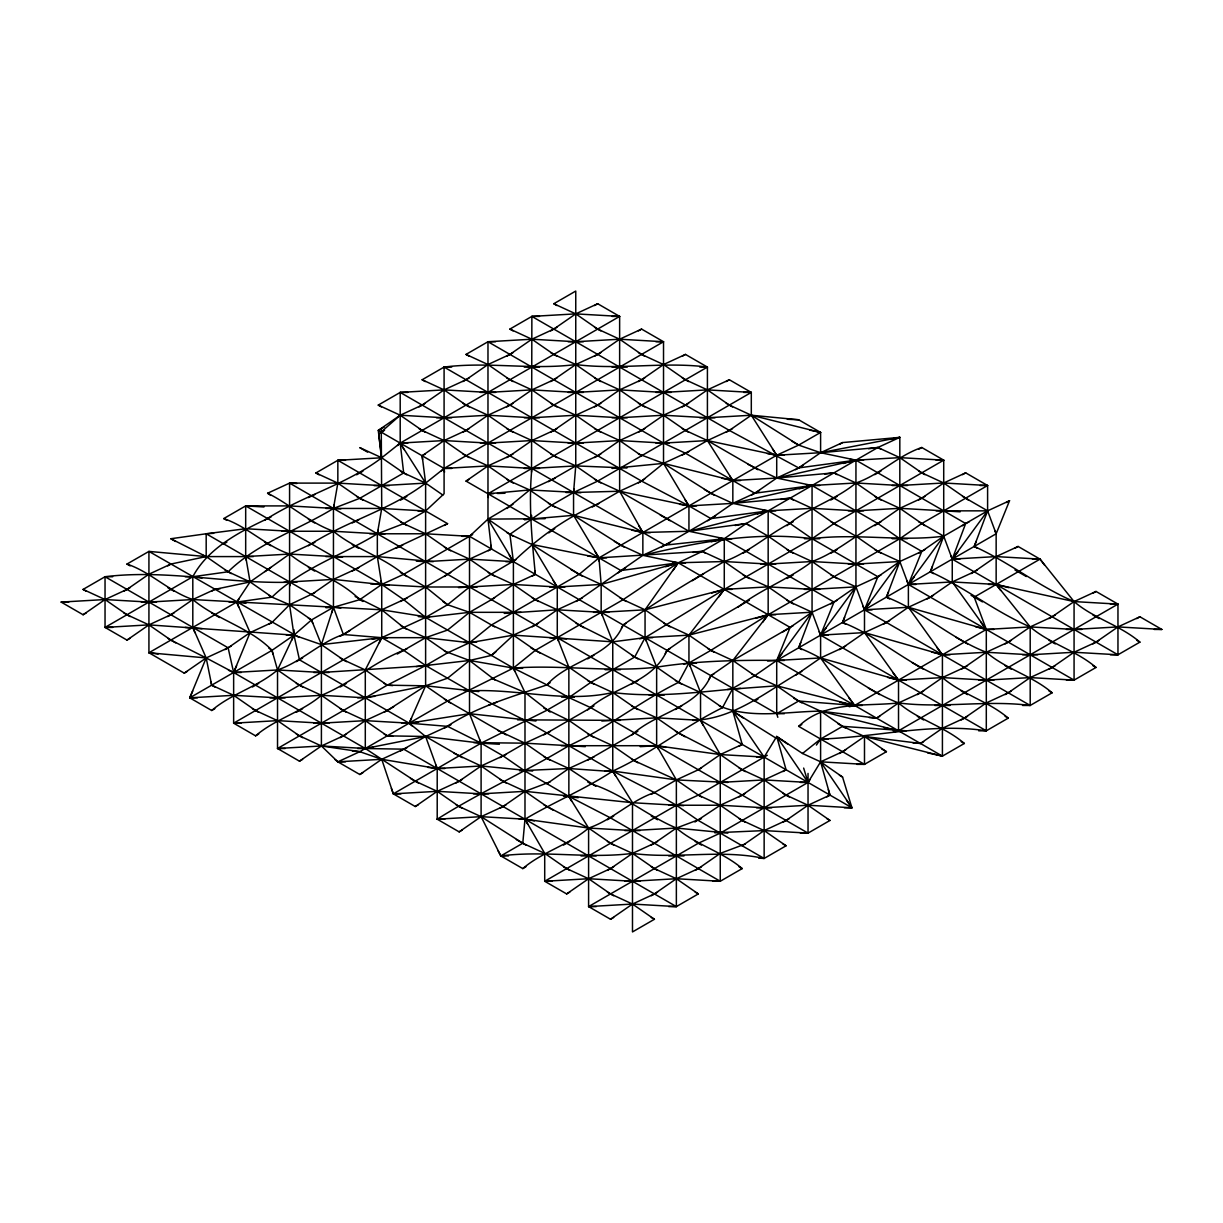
<?xml version="1.0" encoding="UTF-8"?>
<svg xmlns="http://www.w3.org/2000/svg" width="1223" height="1223" viewBox="0 0 1223 1223"><rect width="100%" height="100%" fill="white"/><g stroke="black" fill="none" stroke-linecap="round" stroke-linejoin="round"><path stroke-width="1.5" d="M602.45 615.888L601.166 612.326L601.166 584.456L598.98 557.856L573.556 515.311L573.556 492.502L575.758 465.902L575.758 291.059L553.805 303.732L556.939 305.551M531.531 472.139L531.867 316.405L575.758 313.868L619.633 316.405L619.633 491.233L642.855 532.509L642.855 555.318L579.228 599.667L557.275 609.803L535.338 624.999L513.4 635.134L469.51 642.732L464.021 642.427M514.837 671.442L513.4 668.079L513.4 561.663L509.915 534.313L551.619 505.175L573.556 492.502L573.893 488.803M226.867 520.386L223.733 518.583L245.685 505.909L381.729 584.456L403.682 599.667L425.619 617.401L513.4 668.079L524.988 692.508L524.988 819.196L522.771 843.243L500.819 855.917L498.128 850.918M626.956 468.012L575.758 465.902L531.867 468.44C528.458 503.586 531.898 539.236 535.338 574.321L532.204 576.14M331.815 612.708L333.451 607.265L333.451 508.447L337.838 483.1L337.838 460.307L381.729 457.769L400.196 443.093L619.633 316.405L597.695 303.732L575.758 313.868L553.805 329.079L531.867 339.214L509.915 354.41L487.977 364.546L466.039 379.757L444.087 389.877L422.149 405.088L400.196 415.224L378.259 430.42L381.729 457.769L403.682 472.965L425.619 483.1L442.864 495.055M379.39 642.641L381.729 637.672L381.729 584.456L377.341 556.587L377.341 533.778L381.729 508.447L381.255 428.692M185.177 576.736L192.806 576.736L228.12 571.783C257.885 542.691 298.58 529.88 333.451 508.447L334.139 504.931M229.068 602.083L236.696 602.083L272.01 597.13C301.76 568.022 342.471 555.227 377.341 533.778L378.014 530.278M472.659 534.497L403.682 574.321L381.729 584.456L359.791 599.667L333.451 607.265L321.404 644.628L321.404 745.969L337.838 761.822L359.791 774.495L362.925 772.691M978.675 730.804L986.304 730.804L986.304 629.448L952.258 581.919L952.258 559.125L965.666 523.52L969.044 521.961M777.813 717.305L776.712 713.682L776.712 660.481L790.119 627.399L812.057 612.203L833.994 602.068L855.947 586.857L877.885 576.721L899.822 561.525L921.775 551.39L943.713 536.178L987.603 510.847L1009.541 500.711L996.149 533.778L996.149 584.456L1000.689 590.464M800.775 642.579L798.665 647.808L801.799 649.612M862.276 705.457L854.632 705.457L820.602 657.943L820.602 635.134L833.994 602.068L724.276 538.716L688.946 531.256L642.855 532.509L631.924 530.201M844.665 617.248L842.555 622.461L845.689 624.28M893.157 732.103L898.523 730.804L898.523 680.126L864.493 632.597L864.493 609.803L877.885 576.721L812.057 538.716L790.119 523.52L768.166 510.847L732.837 503.372L710.884 493.236L663.523 463.364L638.452 453.947M888.555 591.901L886.43 597.13L889.564 598.934M927.569 752.879L942.413 756.135L942.413 654.779L908.383 607.265L908.383 584.456L921.775 551.39L899.822 538.716L877.885 523.52L812.057 485.516L776.712 478.04L748.002 464.358M932.43 566.57L930.321 571.783L933.455 573.602M976.321 541.223L974.211 546.452L977.345 548.256M258.71 734.029L255.576 735.849L233.639 723.175L233.639 672.497L250.073 632.597L272.01 622.461L289.576 604.728L314.647 592.788M192.73 691.041L189.748 697.829L211.686 710.502L214.82 708.698M211.686 710.502C231.606 693.426 257.61 687.036 277.529 669.959C301.577 661.826 319.31 642.625 343.357 634.492L381.729 637.672L403.682 650.346L425.619 665.541L491.447 703.546L524.988 720.378L612.754 771.056L632.49 802.716L632.49 931.941L654.427 919.268L632.49 904.057L610.537 893.921L588.599 878.726L566.646 868.59L544.709 853.379L522.771 843.243L481.098 816.658L459.145 806.523L437.207 791.327L415.27 781.191L365.295 748.507L233.639 672.497L236.62 665.709M291.716 640.225L293.963 635.134L293.963 629.707M411.539 718.191L409.185 723.175L401.557 723.175M516.228 559.4L469.51 586.994L447.557 604.728L425.619 617.401L381.729 637.672L365.295 669.959L365.295 748.507L403.682 749.164L676.365 906.595L698.318 893.921L676.365 878.726L654.427 868.59L632.49 853.379L610.537 843.243L588.599 828.047L546.926 806.523L524.988 791.327L503.035 781.191L481.098 765.98L454.115 753.322M621.391 628.225L623.119 624.999C655.666 602.052 689.787 581.414 724.276 561.525C749.592 552.368 769.206 533.381 793.253 521.701M786.97 525.691C807.761 507.606 834.896 500.604 855.947 482.978C879.994 474.83 897.728 455.644 921.775 447.496L943.713 460.169L943.713 536.178L930.321 571.783C965.069 587.376 994.941 611.79 1030.194 626.91C1050.098 643.986 1076.118 650.376 1096.022 667.452L1074.069 680.126L908.383 584.456L899.822 561.525L899.822 437.36L877.885 447.496L746.229 523.52L724.276 538.716L702.338 551.39L678.199 562.794L645.056 609.803L645.056 637.672L634.706 657.026L590.816 682.373L568.863 697.569L546.926 710.242L481.098 743.171L393.317 793.849L391.391 788.514M665.266 653.571L666.994 650.346L688.946 635.134L749.363 600.248M707.75 520.753L732.837 503.372L754.774 493.236L776.712 478.04L798.665 467.905L855.947 460.169L899.822 457.631L943.713 460.169L833.994 523.52L812.057 538.716L724.276 589.394L688.946 635.134L688.946 663.004L678.582 682.373C640.516 701.024 607.342 728.235 568.863 745.709C525.783 771.744 479.813 792.229 437.207 819.196L437.207 768.518L425.619 736.491L409.185 723.175L299.467 659.824L293.963 635.134L289.576 604.728L289.576 483.1L337.838 483.1L381.729 485.638L425.619 483.1L444.087 468.44L663.523 341.737L663.523 463.364L688.946 505.909L710.884 518.583L768.166 510.847L812.057 508.309L855.947 510.847L899.822 508.309L960.177 511.795M709.157 678.903L710.884 675.677L732.837 660.481L793.253 625.595M519.255 819.196L524.988 819.196C553.698 802.105 584.732 789.462 612.754 771.056C651.232 753.582 684.391 726.37 722.472 707.704L732.837 688.35L754.774 675.677L776.712 660.481L996.149 533.778L987.603 510.847L987.603 485.516L965.666 472.842L943.713 482.978L921.775 498.174L899.822 508.309L874.751 525.691M758.657 858.133L764.146 858.454L764.146 757.098L776.712 736.491L802.517 753.475L820.602 761.822L842.555 777.033L851.927 807.776L844.283 807.776M476.817 641.892L469.51 642.732L425.619 637.672L381.729 637.672L233.639 723.175L277.529 720.637L321.404 723.175L365.295 720.637L409.185 723.175L447.557 726.355L481.098 743.171L503.035 755.845L524.988 771.056L568.863 796.387L588.599 828.047L588.599 906.595L698.318 843.243L720.255 833.123L808.036 782.445L820.602 761.822L820.602 711.144L798.665 701.008L776.712 685.813L754.774 675.677L732.837 660.481L710.884 650.346L688.946 635.134L666.994 624.999L645.056 609.803L623.119 599.667L601.166 584.456L579.228 574.321L531.867 544.449L509.915 534.313L487.977 519.102L487.977 341.737L531.867 339.214L575.758 341.737L619.633 339.214L663.523 341.737L641.586 329.079L619.633 339.214L597.695 354.41L575.758 364.546L553.805 379.757L531.867 389.877L509.915 405.088L487.977 415.224L466.039 430.42L444.087 440.555L422.149 455.766L422.577 459.496M271.002 517.023C241.848 530.553 208.414 547.231 192.806 576.736L105.04 627.414L105.04 576.736C169.233 568.802 232.966 585.251 297.204 581.919M673.017 570.529L678.199 562.794L724.276 561.525L768.166 564.063L812.057 561.525L855.947 564.063L899.822 561.525L886.43 597.13C922.188 610.934 950.546 638.452 986.304 652.256C1006.208 669.333 1032.227 675.707 1052.132 692.799L1030.194 705.457L1022.55 705.457M816.414 745.052L820.602 739.028L842.555 726.355L906.167 730.804M800.392 782.445L808.036 782.445L810.13 779.433M718.757 596.931L724.276 589.394L724.276 538.716L718.696 537.937M762.648 622.278L768.166 614.726L899.822 538.716L921.775 523.52L987.603 485.516L943.713 482.978L899.822 485.516L855.947 482.978L812.057 485.516L754.774 493.236L685.461 453.229L663.523 443.093L487.977 341.737L466.039 354.41L469.173 356.214M587.789 556.037L598.98 557.856L702.338 551.39L724.276 561.525L746.229 576.721L768.166 586.857L790.119 602.068L812.057 612.203L798.665 647.808C834.422 661.597 862.765 689.13 898.523 702.935C918.427 720.011 944.446 726.386 964.351 743.462L942.413 756.135L776.712 660.481L812.057 612.203L812.057 485.516L806.477 484.736M679.575 504.273L688.946 505.909L732.837 503.372L732.837 480.578L707.414 440.555L707.414 367.083C663.523 361.412 619.633 370.217 575.758 364.546C531.867 370.217 487.977 361.412 444.087 367.083L422.149 379.757L444.087 389.877L466.039 405.088L487.977 415.224L509.915 430.42L531.867 440.555L553.805 455.766L575.758 465.902L597.695 481.098L619.633 491.233L688.946 531.256L746.229 523.52L768.166 536.178L790.119 551.39L812.057 561.525L833.994 576.721L855.947 586.857L842.555 622.461C878.297 636.266 906.656 663.783 942.413 677.588C962.318 694.664 988.337 701.054 1008.241 718.13L986.304 730.804L820.602 635.134L855.947 586.857L855.947 460.169L820.602 452.709L798.665 445.096L792.122 441.335M906.946 581.063L908.383 584.456L952.258 581.919L996.149 584.456L1030.194 626.91L1030.194 705.457L864.493 609.803L899.822 561.525L877.885 551.39L855.947 536.178L830.86 521.701M916.012 584.456L908.383 584.456L943.713 536.178L918.641 521.701M936.084 510.847L987.603 510.847L974.211 546.452C1008.96 562.045 1038.816 586.459 1074.069 601.578C1093.989 618.655 1119.993 625.045 1139.912 642.121L1117.96 654.779L952.258 559.125L987.603 510.847L962.532 496.37M238.928 599.148L236.696 602.083L148.931 652.761L148.931 551.405L206.183 556.587L253.314 556.587M762.586 510.067L768.166 510.847L768.166 614.726L732.837 660.481L732.837 711.144L742.208 744.425L739.074 746.244M776.712 660.481L782.414 653.097M819.181 631.741L820.602 635.134L826.305 627.751M863.071 606.394L864.493 609.803L870.195 602.419M908.383 584.456L914.085 577.088M950.837 555.716L952.258 559.125L957.961 551.741M381.515 458.442L378.733 434.165L400.196 415.224L444.087 417.762L487.977 415.224L531.867 417.762L575.758 415.224L619.633 417.762L663.523 415.224L707.414 417.762L751.304 415.224L798.665 419.764L820.602 432.438L820.602 452.709L798.665 467.905L729.351 430.42L531.867 316.405L509.915 329.079L513.049 330.883M397.567 445.554L400.196 443.093L444.087 440.555L487.977 443.093L531.867 440.555L575.758 443.093L619.633 440.555L663.523 443.093L707.414 440.555L776.712 455.231L784.356 455.231M441.457 470.886L444.087 468.44L487.977 465.902L531.867 468.44M512.957 504.289L487.977 519.102L469.51 536.316L461.881 536.316M505.756 561.663L513.4 561.663C538.334 537.738 566.952 516.901 598.949 503.54M416.187 666.627L469.51 660.481L491.447 655.406L513.4 635.134L612.754 641.83L645.056 637.672L688.946 635.134L768.166 614.726L812.057 612.203L820.602 635.134L828.231 635.134M264.932 571.6L289.576 554.05L314.892 542.355M548.791 532.861L554.753 528.703M618.089 572.884L625.626 567.808M553.805 303.732L575.758 313.868L597.695 329.079L619.633 339.214L641.586 354.41L663.523 364.546L685.461 379.757L707.414 389.877L729.351 405.088L751.304 415.224L820.602 432.438L798.665 445.096L776.712 455.231L598.98 557.856L579.228 574.321L491.447 624.999L469.51 642.732L447.557 652.868L425.619 665.541L387.248 685.17L277.529 748.507L277.529 669.959L272.01 650.346C249.599 627.261 217.144 620.015 192.806 599.545C168.759 591.397 151.025 572.211 126.978 564.063L148.931 551.405L299.1 637.397M491.447 655.406L495.835 651.859M335.102 759.605L337.838 761.822L359.791 751.686L447.557 701.008L513.4 668.079L535.338 650.346L623.119 599.667L678.199 562.794L685.568 562.993M444.423 728.159C475.487 706.894 511.764 696.927 546.926 684.895C568.771 659.961 609.589 657.852 623.119 624.999L626.252 623.195M802.517 753.475L820.602 739.028C876.004 737.438 930.642 722.457 986.304 730.804M381.729 432.438L384.572 430.175M472.353 534.054L469.51 536.316L425.619 533.778L369.713 533.778M507.01 508.508L529.666 489.964L555.059 478.208M429.441 617.401L381.729 609.803L192.806 599.545L148.931 602.083L105.04 599.545L61.15 602.083L83.088 614.741L105.04 599.545L126.978 589.41L148.931 574.199L170.868 564.063L206.183 556.587L228.12 571.783L250.073 581.919L272.01 597.13L289.576 604.728L311.513 619.939L321.404 644.628L343.357 659.824L365.295 669.959L387.248 685.17L392.721 685.614M387.217 637.993L381.729 637.672L321.404 644.628L293.963 635.134L148.931 624.877L105.04 627.414L126.978 640.088L148.931 624.877L170.868 614.741L192.806 599.545L214.759 589.41L250.073 581.919L270.757 567.441M241.267 672.497L233.639 672.497L206.183 657.943L148.931 652.761L184.245 673.139L206.183 657.943L228.12 647.808L250.073 632.597L236.696 602.083L250.073 581.919L245.685 556.587L245.685 505.909L289.576 505.909L340.881 508.829M782.154 632.352L790.119 627.399L678.199 562.794L620.917 570.529L466.039 481.098L487.977 465.902L509.915 455.766L531.867 440.555L553.805 430.42L575.758 415.224L597.695 405.088L619.633 389.877L641.586 379.757L663.523 364.546L685.461 354.41L707.414 367.083L487.977 493.771L488.405 497.501M311.513 594.592L333.451 579.396L358.782 567.701M444.423 576.492L469.51 559.125L491.447 548.989L487.977 519.102L545.122 518.705M255.576 735.849C275.481 718.757 301.5 712.382 321.404 695.306C350.619 683.535 374.116 661.765 403.682 650.346L407.045 648.786M644.72 478.927L638.452 482.917M491.447 599.667L513.4 584.456L535.338 574.321L534.879 570.682M372.832 747.329L365.295 748.507L321.404 745.969L277.529 748.507L299.467 761.18L321.404 745.969L343.357 735.849L365.295 720.637L387.248 710.502L425.619 685.813L447.557 678.215L469.51 660.481L513.4 668.079L522.634 668.339M359.791 774.495L381.729 759.3L407.045 747.605M509.731 667.865L513.4 668.079L546.926 684.895L550.06 682.724M210.906 681.639L211.686 685.17L233.639 695.306L255.576 710.502L277.529 720.637L299.467 735.849L321.404 745.969L359.791 751.686L381.729 759.3L393.317 793.849L415.27 806.523L437.207 791.327L459.145 781.191L481.098 765.98L506.414 754.285M587.682 709.875C611.959 686.898 652.73 683.428 666.994 650.346L670.128 648.526M727.884 833.123L676.365 828.047L632.49 830.585L588.599 828.047L524.988 819.196L481.098 816.658L437.207 819.196L459.145 831.869L481.098 816.658L503.035 806.523L524.988 791.327L550.06 781.91M546.926 783.714L568.863 768.518L594.195 756.823M631.572 735.222C655.834 712.229 696.621 708.759 710.884 675.677L714.018 673.873M962.532 525.691L965.666 523.52L855.947 460.169L850.367 459.389M692.906 720.378C734.626 719.124 767.142 690.781 801.799 671.335M795.531 675.31L820.602 657.943L842.555 647.808L864.493 632.597L886.43 622.461L908.383 607.265L930.321 597.13L952.258 581.919L974.211 571.783L996.149 556.587L1018.102 546.452L1040.039 559.125L1074.069 601.578L1074.069 680.126L1066.441 680.126M784.356 713.682L776.712 713.682L469.51 536.316L469.51 713.682L481.098 743.171L481.098 816.658L500.819 855.917L522.771 868.59C542.676 851.514 568.695 845.124 588.599 828.047C612.647 819.914 630.38 800.713 654.427 792.58L676.365 805.238L698.318 820.45L764.146 858.454L786.083 845.781L764.146 830.585L742.208 820.45L720.255 805.238L698.318 795.103L676.365 779.907L634.706 760.92L612.754 745.709L590.816 735.573L568.863 720.378L543.792 708.071M651.293 794.384L676.365 779.907L698.318 769.771L720.255 754.56L742.208 744.425M719.338 705.9C750.739 719.43 787.429 711.434 820.602 711.144L842.555 726.355L864.493 736.491L886.43 751.686L864.493 764.36L798.665 726.355C825.189 700.55 864.737 706.649 898.523 702.935C942.413 708.591 986.304 699.801 1030.194 705.457M534.344 820.862L524.988 819.196L544.709 853.379L544.709 881.263L566.646 893.921L588.599 878.726L610.537 868.59L632.49 853.379L654.427 843.243L676.365 828.047L701.452 818.63M639.675 638.788L645.056 637.672L656.644 667.162L656.644 745.709L676.365 779.907L676.365 906.595L632.49 904.057L588.599 906.595L610.537 919.268L632.49 904.057L654.427 893.921L676.365 878.726L698.318 868.59L720.255 853.379L745.342 843.977M742.208 845.781L764.146 830.585L786.083 820.45L808.036 805.238L829.974 795.103L820.602 761.822L842.555 751.686L864.493 736.491L920.476 743.462L923.61 741.658M692.279 580.726L703.592 573.832M872.121 609.803L864.493 609.803L855.947 586.857L812.057 589.394L768.166 586.857L724.276 589.394L645.056 637.672L646.34 641.234M738.264 607.005C761.302 588.997 788.927 579.274 812.057 561.525C837.358 552.368 856.987 533.381 881.019 521.701M775.795 614.726L768.166 614.726L710.884 650.346L688.946 663.004L683.565 664.12M381.393 406.892L378.259 405.088L400.196 392.415L444.087 389.877L487.977 392.415L531.867 389.877L575.758 392.415L619.633 389.877L663.523 392.415L707.414 389.877L751.304 392.415L751.304 415.224L776.712 455.231L776.712 478.04L732.837 480.578L721.891 478.254M86.222 591.213L83.088 589.41L105.04 576.736L112.669 576.736M384.419 426.873L378.259 430.42L444.087 468.44L451.715 468.44M419.015 406.892L425.283 403.284M462.89 381.561L469.173 377.938M506.781 356.214L513.049 352.606M550.671 330.883L556.939 327.26M594.561 305.551L597.695 303.732M319.035 474.784L315.901 472.965L337.838 460.307L345.482 460.307M83.088 614.741L86.222 612.937M123.844 591.213L130.112 587.606M167.734 565.882L170.868 564.063M223.733 543.914L226.867 542.11M264.489 520.386C301.684 495.926 346.277 484.92 381.729 457.769L359.791 447.633L367.619 452.158M308.379 497.593L315.03 494.428M356.657 474.784L362.925 471.161M425.283 453.947L422.149 455.766L425.619 483.1L425.619 685.813L409.185 723.175L411.922 725.82M462.89 432.239L469.173 428.616M506.781 406.892L513.049 403.284M550.671 381.561L556.939 377.938M594.561 356.214L600.829 352.606M638.452 330.883L641.586 329.079M126.978 640.088L130.112 638.268M167.734 616.56L174.002 612.937M211.625 591.213L214.759 589.41L220.339 588.63M308.379 545.733C345.559 521.273 390.168 510.251 425.619 483.1L400.196 443.093L400.196 392.415L407.84 392.415M352.27 522.924L358.905 519.76M400.548 500.115L406.816 496.507M466.039 481.098L469.173 479.294M506.781 457.57L513.049 453.947M550.671 432.239L556.939 428.616M594.561 406.892L600.829 403.284M638.452 381.561L644.72 377.938M682.327 356.214L685.461 354.41M352.27 571.065L377.341 556.587L447.557 523.643L337.838 460.307M396.145 548.256L402.795 545.106M184.245 673.139L187.379 671.335M224.986 649.612L231.269 645.989M268.877 624.28L272.01 622.461M444.423 525.462L447.557 523.643M548.485 481.648L575.758 465.902L597.695 455.766L619.633 440.555L641.586 430.42L663.523 415.224L685.461 405.088L707.414 389.877L729.351 379.757L751.304 392.415L597.695 481.098L573.556 492.502L565.928 492.502M340.881 608.045L333.451 607.265L311.513 619.939L293.963 635.134L272.01 650.346L189.748 697.829L206.183 657.943L192.806 627.414L192.806 576.736L202.04 577.99M594.561 457.57L600.829 453.947M638.452 432.239L644.72 428.616M682.327 406.892L688.61 403.284M726.217 381.561L729.351 379.757M252.442 686.974L258.71 683.351M296.333 661.643L302.601 658.02M340.223 636.296L349.747 630.793M400.548 601.471L450.691 572.517M488.313 550.793L491.447 548.989L490.989 545.351M592.36 506.979L619.633 491.233L641.586 481.098L663.523 463.364L688.839 451.669M682.327 455.032L707.414 440.555L729.351 430.42L751.304 415.224L798.665 445.096M726.217 432.239L732.485 428.616M296.333 712.306L302.601 708.698M340.223 686.974L346.491 683.351M397.276 654.03L425.619 637.672L447.557 630.074L469.51 612.326L494.581 597.848M661.674 547.002L715.593 515.861M751.641 495.055L759.483 490.53M795.531 469.708L803.358 465.183M839.406 444.377L842.555 442.573L899.822 437.36L890.619 439.439M299.467 761.18L302.601 759.376M340.223 737.652L346.491 734.029M384.114 712.306L393.638 706.818M532.204 626.803L538.472 623.195M576.094 601.471L582.362 597.848M830.86 499.993L837.128 496.37M874.751 474.646L881.019 471.023M918.641 449.315L921.775 447.496M400.548 750.968L425.619 736.491L450.935 724.796M743.095 553.193L749.363 549.586M488.313 705.365L496.752 702.201M587.682 658.845L593.95 655.222M918.641 499.993L924.909 496.37M962.532 474.646L965.666 472.842M786.97 578.54L793.253 574.917M830.86 553.193L837.128 549.586M415.27 806.523L418.404 804.719M456.011 782.995L462.294 779.372M499.901 757.664L524.988 743.171L550.304 731.492M543.792 734.855L593.95 705.9M631.572 684.177L637.84 680.554M830.86 603.872L837.128 600.248M874.751 578.54L881.019 574.917M918.641 553.193L924.909 549.586M1006.407 502.515L1009.541 500.711M459.145 831.869L462.294 830.05M499.901 808.327L506.169 804.719M587.682 760.186L637.84 731.232M675.448 709.508L681.715 705.9M839.406 649.612L845.689 645.989M883.296 624.28L889.564 620.657M927.187 598.934L933.455 595.326M971.077 573.602L977.345 569.979M1014.968 548.256L1018.102 546.452M754.774 701.008L757.908 699.204M776.712 713.682L798.665 701.008L854.632 705.457L986.304 629.448L1030.194 626.91L1074.069 629.448L1117.96 626.91L1161.85 629.448L1139.912 616.774L1117.96 626.91L1096.022 642.121L1074.069 652.256L1052.132 667.452L1030.194 677.588L1008.241 692.799L986.304 702.935L964.351 718.13L942.413 728.266L920.476 743.462L913 742.881M522.771 868.59L525.905 866.786M563.513 845.062L569.78 841.439M607.403 819.716L613.671 816.108M698.318 769.771L701.452 767.968M798.665 726.355L801.799 724.536M552.337 881.263L544.709 881.263L676.365 805.238L698.318 795.103L767.28 755.294M566.646 893.921L569.78 892.117M607.403 870.394L613.671 866.786M651.293 845.062L657.561 841.439M739.074 796.922L745.342 793.299M782.949 771.575L786.083 769.771L776.712 736.491L787.688 744.088M879.719 716.326L876.585 718.13L869.125 717.534M917.342 694.603L923.61 690.98M961.217 669.271L967.5 665.648M1005.107 643.925L1011.375 640.302M1048.998 618.593L1055.266 614.97M1092.888 593.247L1096.022 591.443L1117.96 604.116L1117.96 654.779L1110.331 654.779M839.406 753.506L845.689 749.882M883.679 727.532L898.523 730.804L1117.96 604.116L1074.069 601.578L996.149 584.456L988.52 584.456M610.537 919.268L613.671 917.449M651.293 895.74L657.561 892.117M695.184 870.394L701.452 866.786M782.949 822.253L789.217 818.63M826.84 796.922L829.974 795.103L828.323 789.676M961.217 719.934L967.5 716.326M1005.107 694.603L1011.375 690.98M1048.998 669.271L1055.266 665.648M1092.888 643.925L1099.156 640.302M1136.779 618.593L1139.912 616.774M712.627 881.263L720.255 881.263L742.208 868.59C722.289 851.514 696.284 845.124 676.365 828.047C646.554 815.527 622.11 793.62 590.816 783.714L587.682 781.91M800.392 833.123L808.036 833.123L829.974 820.45L808.036 805.238L786.083 795.103L764.146 779.907L742.208 769.771L720.255 754.56L678.582 733.051L656.644 717.84L634.706 707.704L612.754 692.508L590.816 682.373L568.863 667.162L535.338 650.346L513.4 635.134L491.447 624.999M669.975 542.737L642.855 555.318L620.917 545.183L573.556 515.311L551.619 505.175L529.666 489.964L509.915 481.098L487.977 465.902L466.039 455.766L444.087 440.555L422.149 430.42L400.196 415.224L378.259 405.088M270.757 495.422L267.623 493.236L289.576 483.1L296.99 483.498M407.045 598.108L381.729 609.803L343.357 634.492L333.451 607.265L206.183 533.778L170.868 538.731L175.577 541.453M842.555 442.573L820.602 452.709L776.712 455.231L767.356 453.595M1096.022 591.443L1074.069 601.578L1052.132 616.774L1030.194 626.91L1008.241 642.121L986.304 652.256L964.351 667.452L942.413 677.588L920.476 692.799L898.523 702.935L876.585 718.13L820.602 711.144L898.523 730.804M786.083 769.771L764.146 779.907L742.208 795.103L720.255 805.238L694.939 822.009M333.451 508.447L359.791 498.311L403.682 472.965L400.196 443.093L407.84 443.093M281.932 531.256L333.451 531.256L377.341 533.778L403.682 523.643L425.619 510.985L444.087 493.771L444.087 367.083L451.715 367.083M665.664 566.723L678.199 562.794L642.855 555.318C698.272 542.156 754.927 531.21 812.057 538.716C855.947 533.06 899.822 541.85 943.713 536.178L952.258 559.125L959.902 559.125M757.358 513.981L768.166 510.847L775.795 510.847M711.679 593.048L724.276 589.394L731.92 589.394M755.569 618.379L768.166 614.726M843.044 463.486L855.947 460.169L863.576 460.169M799.154 488.833L812.057 485.516L819.685 485.516M768.166 510.847L688.946 531.256L688.946 505.909L684.88 499.504M724.276 589.394L645.056 609.803L601.166 612.326L557.275 609.803L504.258 613.38M849.266 706.756L854.632 705.457L848.961 697.966M711.327 541.758L724.276 538.716L731.92 538.716M855.947 460.169L776.712 478.04L833.994 472.842L855.947 482.978L877.885 498.174L899.822 508.309L924.909 525.691M812.057 485.516L732.837 503.372L790.119 498.174L812.057 508.309L837.128 525.691M727.44 689.466L776.712 685.813L854.632 705.457L839.804 702.201M899.822 437.36L820.602 452.709L877.885 447.496L899.822 457.631L921.775 472.842L943.713 482.978L968.799 500.345M735.145 525.508L746.229 523.52L749.363 525.691M372.312 639.155L381.729 637.672M374.727 696.346L357.666 697.829M868.651 448.749L877.885 447.496L881.019 449.315M824.761 474.081L833.994 472.842L837.128 474.646M780.87 499.427L790.119 498.174L793.253 499.993M784.356 660.481C741.704 659.931 698.868 660.496 656.644 667.162C608.916 672.589 561.219 664.532 513.4 668.079M202.835 555.288L206.183 556.587L206.183 533.778L245.685 528.718L295.049 531.562M418.602 722.09L409.185 723.175L469.51 713.682L535.949 721.004M724.276 538.716L664.808 545.183L400.196 392.415M693.044 552.399L702.338 551.39L705.472 553.193M206.183 533.778L213.704 533.304M283.919 582.286L333.451 579.396L389.052 585.297M325.93 607.739L333.451 607.265M524.468 519.576L573.556 515.311L642.855 532.509L650.239 532.724M458.533 587.621L513.4 584.456L557.275 586.994L601.166 584.456L678.199 562.794L672.619 562.014M952.258 559.125L996.149 556.587L1040.039 559.125L1044.58 565.118M864.493 609.803L908.383 607.265L986.304 629.448L993.932 629.448M820.602 635.134L864.493 632.597L942.413 654.779L950.042 654.779M228.487 670.235L233.639 672.497L277.529 669.959L321.404 672.497L429.441 665.541M767.57 661.001L820.602 657.943L898.523 680.126L906.167 680.126M931.544 652.042L942.413 654.779L986.304 652.256L1030.194 654.779L1074.069 652.256L1117.96 654.779M574.351 697.248L561.556 697.141M887.653 677.389L898.523 680.126L942.413 677.588L986.304 680.126L1030.194 677.588L1074.069 680.126M601.792 721.004L656.644 717.84L700.534 720.378L720.255 754.56L720.255 881.263L676.365 878.726L632.49 881.263L588.599 878.726L544.709 881.263M640.179 746.657L656.644 745.709L720.255 754.56L764.146 757.098L732.837 711.144L776.406 738.386M427.958 767.402L437.207 768.518L481.098 765.98L532.616 771.056M716.602 782.644L764.146 779.907L808.036 782.445L803.649 768.075M524.224 519.515L531.867 519.102L531.546 515.311M493.664 493.603L487.977 493.771L529.666 489.964L580.925 492.701M497.455 493.481L505.038 493.251M573.556 492.502L619.633 491.233L688.946 505.909L696.575 505.909M531.867 316.405L539.496 316.405M612.004 316.405L619.633 316.405M487.977 341.737L495.605 341.737M568.114 341.737L583.386 341.737M655.895 341.737L663.523 341.737M524.224 367.083L539.496 367.083M612.004 367.083L627.277 367.083M699.785 367.083L707.414 367.083M480.349 392.415L495.605 392.415M568.114 392.415L583.386 392.415M655.895 392.415L671.152 392.415M743.66 392.415L751.304 392.415M436.458 417.762L451.715 417.762M524.224 417.762L539.496 417.762M612.004 417.762L627.277 417.762M699.785 417.762L715.042 417.762M480.349 443.093L495.605 443.093M568.114 443.093L583.386 443.093M655.895 443.093L669.256 443.093M936.084 460.169L943.713 460.169M524.224 468.44L539.496 468.44M612.004 468.44L663.523 463.364L732.837 480.578L740.465 480.578M374.1 485.638L389.357 485.638M892.194 485.516L907.466 485.516M979.975 485.516L987.603 485.516M325.822 508.447L381.729 508.447L425.619 510.985L417.991 510.985M848.303 510.847L863.576 510.847M804.428 538.716L819.685 538.716M892.194 538.716L907.466 538.716M325.822 556.587L377.341 556.587L433.248 561.663M606.608 557.856L598.98 557.856L531.867 544.449L557.275 586.994L557.275 637.672L558.575 641.234M1032.411 559.125L1040.039 559.125L974.211 597.13L986.304 629.448L975.434 626.711M760.538 564.063L775.795 564.063M848.303 564.063L863.576 564.063M477.138 586.994L425.619 586.994L370.584 583.875M549.647 586.994L564.919 586.994M804.428 589.394L819.685 589.394M61.15 602.083L68.778 602.083M141.287 602.083L156.559 602.083M1110.331 604.116L1117.96 604.116M521.029 612.326L469.51 612.326L425.619 617.401L418.312 616.56M593.537 612.326L608.794 612.326M105.04 627.414L112.669 627.414M185.177 627.414L202.04 628.668M1066.441 629.448L1081.713 629.448M1154.222 629.448L1161.85 629.448M286.32 635.134L293.963 635.134L277.529 669.959L299.467 685.17L321.404 695.306L343.357 710.502L365.295 720.637L387.248 735.849L392.721 736.292M549.647 637.672L566.524 638.788M645.056 637.672L652.685 637.672M1022.55 654.779L1037.823 654.779M690.231 666.566L688.946 663.004L696.575 663.004M605.125 669.7L620.397 669.7M313.776 672.497L329.048 672.497M978.675 680.126L993.932 680.126M740.465 688.35C698.073 692.172 655.406 697.92 612.754 692.508C565.118 703.332 517.589 688.335 469.51 690.873L464.021 690.567M649.016 695.031L664.272 695.031M197.377 697.829L189.748 697.829L233.639 695.306L277.529 697.829L321.404 695.306L365.295 697.829L425.619 685.813L478.759 691.576M269.886 697.829L285.158 697.829M934.785 705.457L950.042 705.457M620.397 720.378L517.589 719.827M233.639 723.175L241.267 723.175M313.776 723.175L329.048 723.175M820.602 739.028L828.231 739.028M473.698 742.621L524.988 743.171L585.328 746.657M561.235 745.709L656.644 745.709L666 747.391M277.529 748.507L285.158 748.507M357.666 748.507L365.295 748.507L425.619 736.491L481.098 743.171L499.381 744.241M756.517 757.098L764.146 757.098M345.482 761.822L337.838 761.822L381.729 759.3L437.207 768.518L444.836 768.518M856.864 764.36L864.493 764.36L864.493 736.491L942.413 756.135M605.125 771.056L612.754 771.056L676.365 779.907L727.884 782.445M400.961 793.849L393.317 793.849L437.207 791.327L481.098 793.849L524.988 791.327L632.49 802.716L683.688 805.667M473.469 793.849L488.726 793.849M668.736 805.238L720.255 805.238L764.146 807.776L808.036 805.238L851.927 807.776L820.602 761.822L864.493 764.36M756.517 807.776L771.774 807.776M437.207 819.196L444.836 819.196M624.846 830.585L640.118 830.585M508.447 855.917L500.819 855.917C544.709 850.26 588.599 859.05 632.49 853.379C676.426 859.326 720.515 848.991 764.146 858.454M580.971 855.917L596.228 855.917M668.736 855.917L684.009 855.917M624.846 881.263L640.118 881.263M588.599 906.595L596.228 906.595M668.736 906.595L676.365 906.595M787.291 419.275L798.665 419.764M377.341 533.778L384.771 534.176M416.34 561.174L425.619 561.663L469.51 559.125L513.4 561.663L487.977 519.102M245.685 505.909L263.969 506.964M342.593 557.122L289.576 554.05L245.685 556.587L246.266 560.302M616.392 771.851L568.863 768.518L519.5 770.735M563.39 796.066L578.219 797.686M808.036 773.395L808.036 833.123L764.146 830.585L714.767 832.802M352.484 751.09L359.791 751.686M245.93 603.321L236.696 602.083L238.806 607.296M148.931 652.761L158.164 653.999M809.657 430.114L820.602 432.438M996.149 584.456L1008.837 587.651M442.864 601.471L447.557 604.728L469.51 612.326L494.581 626.803M444.423 651.064L469.51 660.481L494.811 679.896M491.447 678.215L524.988 692.508L550.06 712.046M509.915 329.079L531.867 339.214L553.805 354.41L575.758 364.546L597.695 379.757L619.633 389.877L641.586 405.088L663.523 415.224L685.461 430.42L707.414 440.555L757.908 469.708M466.039 354.41L487.977 364.546L509.915 379.757L531.867 389.877L553.805 405.088L575.758 415.224L597.695 430.42L619.633 440.555L641.586 455.766M315.901 472.965L337.838 483.1L359.791 498.311L381.729 508.447L403.682 523.643L425.619 533.778L447.557 548.989L469.51 559.125L491.447 574.321L513.4 584.456L535.338 599.667L557.275 609.803L579.228 624.999L612.754 641.83L634.706 657.026L656.644 667.162L678.582 682.373L700.534 692.508L722.472 707.704M223.733 518.583C247.795 526.716 265.513 545.917 289.576 554.05C311.452 572.043 339.597 579.182 359.791 599.667L362.925 601.471M83.088 589.41L105.04 599.545L126.978 614.741L148.931 624.877L170.868 640.088L206.183 657.943L211.686 685.17L214.82 686.974M498.006 730.513L524.988 743.171L546.926 758.382L568.863 768.518L595.815 786.297M170.868 538.731L206.183 556.587M601.166 612.326L612.754 641.83L612.754 771.056L654.427 792.58M557.275 637.672L568.863 667.162L568.863 796.387L610.537 817.912L720.255 881.263M688.946 505.909L641.586 481.098L444.087 367.083M660.237 515.036L670.128 520.753M918.641 471.023L924.909 474.646M594.561 327.26L600.829 330.883M638.452 352.606L644.72 356.214M682.327 377.938L688.61 381.561M726.217 403.284L732.485 406.892M1014.968 569.979L1026.326 576.537M1092.888 614.97L1099.156 618.593M1136.779 640.302L1139.912 642.121M874.751 496.37L881.019 499.993M550.671 352.606L556.939 356.214M594.561 377.938L600.829 381.561M638.452 403.284L644.72 406.892M682.327 428.616L688.61 432.239M971.077 595.326L982.436 601.884M1048.998 640.302L1055.266 643.925M1092.888 665.648L1096.022 667.452M874.751 549.586L881.019 553.193M704.356 489.475L714.018 495.055M506.781 377.938L513.049 381.561M550.671 403.284L556.939 406.892M594.561 428.616L600.829 432.239M956.126 637.366L967.5 643.925M1005.107 665.648L1011.375 669.271M1048.998 690.98L1052.132 692.799M786.97 549.586L793.253 553.193M830.86 574.917L837.128 578.54M422.149 379.757L425.283 381.561M462.89 403.284L469.173 406.892M506.781 428.616L513.049 432.239M550.671 453.947L556.939 457.57M594.561 479.294L600.829 482.917M912.236 662.698L923.61 669.271M961.217 690.98L967.5 694.603M1005.107 716.326L1008.241 718.13M743.095 574.917L749.363 578.54M786.97 600.248L793.253 603.872M419.015 428.616L425.283 432.239M462.89 453.947L469.173 457.57M506.781 479.294L513.217 483.009M548.485 503.356L554.753 506.979M614.389 541.407L624.051 547.002M868.345 688.045L879.719 694.603M917.342 716.326L923.61 719.934M961.217 741.658L964.351 743.462M400.548 471.161L406.816 474.784M506.842 532.54L513.049 536.117M571.065 569.612L582.362 576.14M619.985 597.848L626.252 601.471M663.86 623.195L670.128 626.803M707.75 648.526L714.018 652.149M751.641 673.873L757.908 677.481M793.956 698.302L801.799 702.828M837.847 723.634L845.689 728.159M881.737 748.98L886.43 751.686M356.657 496.507L362.925 500.115M400.548 521.839L406.816 525.462M444.423 547.17L450.691 550.793M488.313 572.517L494.581 576.14M532.204 597.848L538.472 601.471M576.094 623.195L584.013 627.766M631.572 655.222L637.84 658.845M675.448 680.554L681.715 684.177M839.406 775.214L842.555 777.033M289.576 483.1L851.927 807.776L846.515 800.285M267.623 493.236C290.493 504.518 309.205 522.664 333.451 531.256C354.884 549.035 382.279 556.389 403.682 574.321L406.816 576.492M308.379 519.301L314.647 522.924M352.27 544.648L358.538 548.256M400.38 572.425L425.619 586.994L447.557 604.728M530.629 647.624L540.123 653.097M587.682 680.554L593.95 684.177M631.572 705.9L637.84 709.508M675.448 731.232L685.002 736.75M739.074 767.968L745.342 771.575M782.949 793.299L789.217 796.922M826.84 818.63L829.974 820.45M808.036 833.123L590.816 707.704L568.863 697.569L546.926 684.895M264.489 542.11L270.757 545.733M308.379 567.441L314.647 571.065M698.318 795.103L701.452 796.922M739.074 818.63L745.342 822.253M782.949 843.977L786.083 845.781M406.816 629.341L400.548 625.366M587.682 733.769L593.95 737.393M631.572 759.101L637.902 762.77M224.91 569.933L231.269 573.602M268.877 595.326L272.01 597.13M308.318 618.089L311.513 619.939L312.752 623.333M651.293 816.108L657.561 819.716M695.184 841.439L701.452 845.062M739.074 866.786L742.208 868.59M444.423 699.204L506.169 734.855M543.792 756.578L550.06 760.186M340.223 658.02L346.491 661.643M384.114 683.351L387.248 685.17L425.619 685.813L450.691 703.179M126.978 564.063L130.112 565.882M167.734 587.606L174.002 591.213M211.625 612.937L219.574 617.523M462.294 757.664L425.619 736.491L387.248 735.849L384.114 734.029M499.901 779.372L506.169 782.995M543.792 804.719L553.331 810.222M607.403 841.439L613.671 845.062M651.293 866.786L657.561 870.394M695.184 892.117L698.318 893.921M296.333 683.351L302.601 686.974M340.223 708.698L346.491 712.306M105.04 576.736L228.12 647.808L233.639 672.497M123.844 612.937L130.112 616.56M167.734 638.268L175.684 642.87M410.469 778.424L418.404 782.995M456.011 804.719L462.294 808.327M516.351 839.544L525.905 845.062M563.513 866.786L569.78 870.394M607.403 892.117L613.671 895.74M651.293 917.449L654.427 919.268M252.442 708.698L258.71 712.306M296.333 734.029L302.601 737.652M732.837 711.144L743.783 718.36M355.144 596.534L381.729 609.803L403.682 627.537L425.619 637.672L447.557 652.868M268.877 648.159L272.01 650.346L272.928 654.03M980.632 621.957L986.304 629.448M936.742 647.288L942.413 654.779M892.851 672.619L898.523 680.126M776.712 736.491L808.036 782.445M772.477 448.994L776.712 455.231M729.657 475.885L732.837 480.578M594.913 551.451L598.98 557.856L599.255 561.495M553.209 580.589L557.275 586.994M509.303 555.211L513.4 561.663M638.987 526.058L642.855 532.509M400.196 443.093L404.11 449.636M612.754 771.056L615.582 775.932M568.863 796.387L571.691 801.279M703.225 725.377L700.534 720.378L700.534 692.508L688.946 663.004M524.988 819.196L527.679 824.195M656.644 745.709L658.356 749.133M479.645 739.808L481.098 743.171M994.727 530.385L996.149 533.778M192.806 627.414L194.916 632.643M435.847 765.048L437.207 768.518M381.102 580.833L381.729 584.456M289.576 581.919L290.157 585.649M444.087 468.44L444.53 472.17"/></g></svg>
